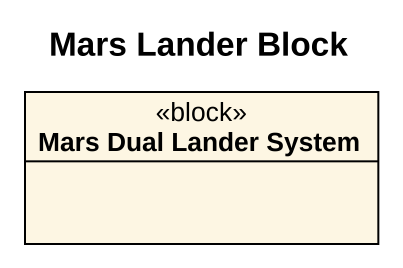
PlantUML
@startuml
title Mars Lander Block
hide circle
hide empty members
class "Mars Dual Lander System" as Mars_Dual_Lander_System <<block>>
@enduml
